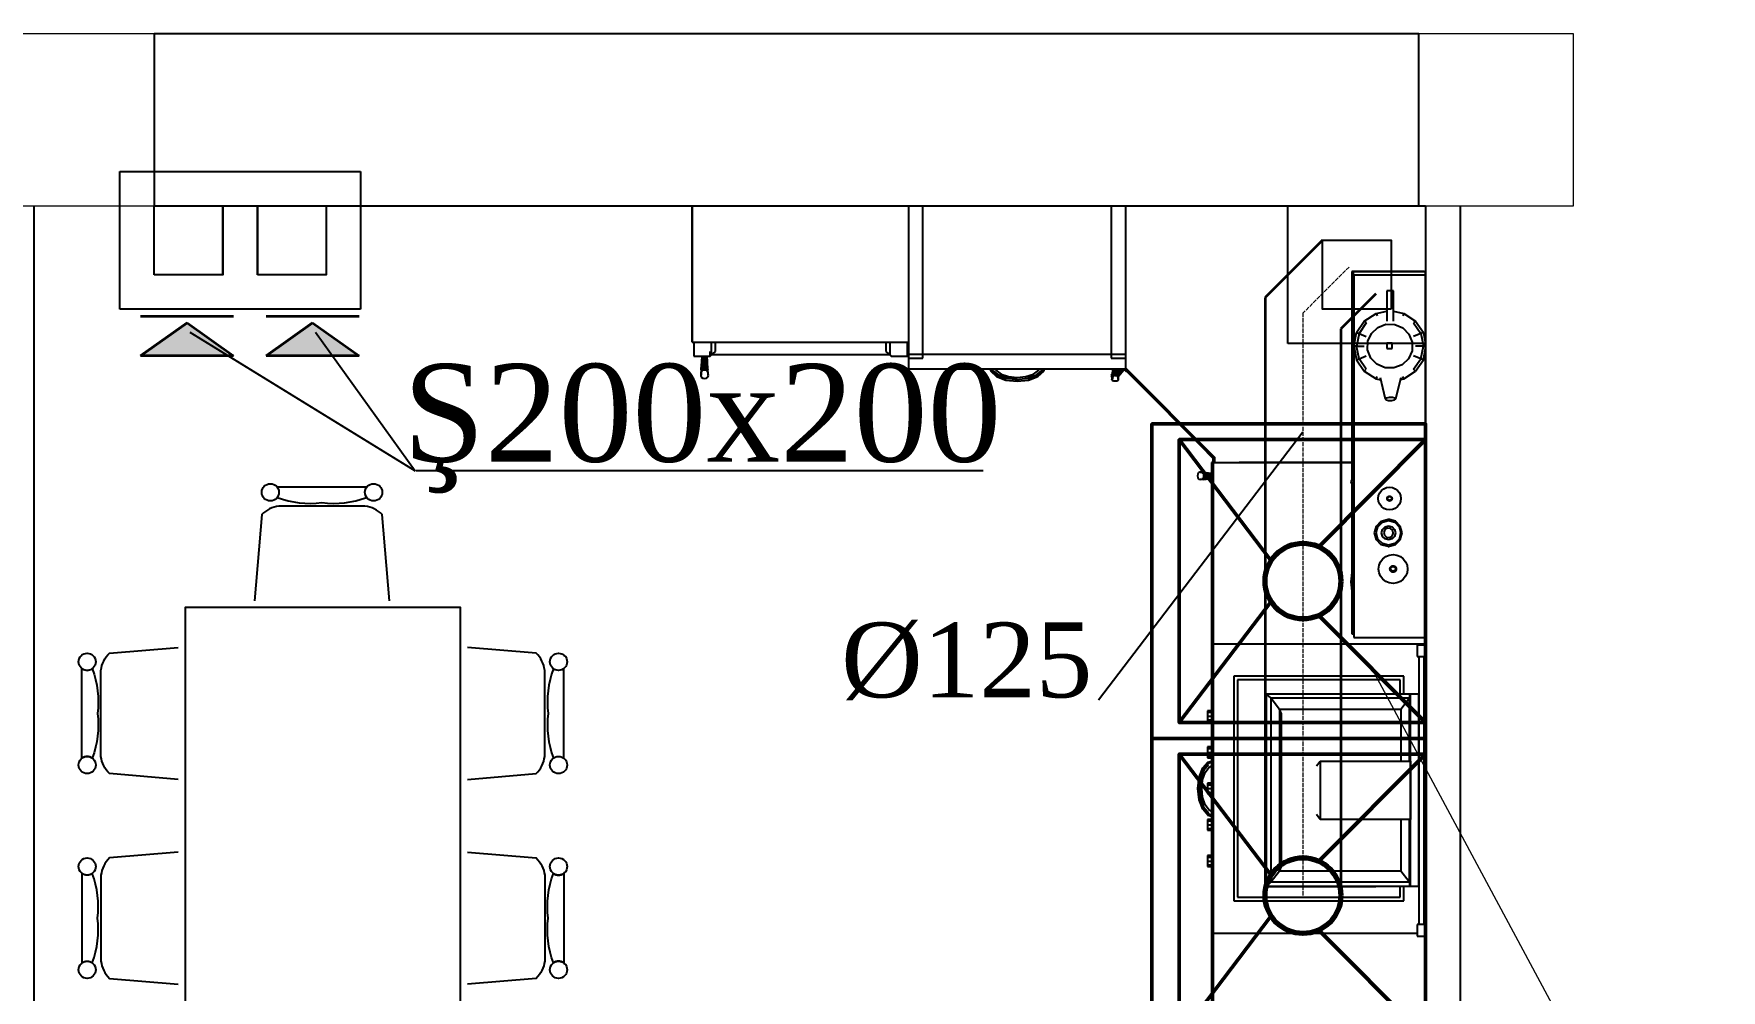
# Model space of a CAD drawing. Header units: inches. Extents: x 23 to 100097, y 11 to 104145.
# Drawn here: x 17087 to 21991, y 30607 to 33386 of the extents above; entities that cross this region are included whole.
import ezdxf

# ---------------------------------------------------------------- set-up
doc = ezdxf.new("R2010")
doc.units = ezdxf.units.IN
doc.header["$MEASUREMENT"] = 0
doc.linetypes.add('ACAD_ISO02W100', pattern=[15, 12, -3])
for name, color, linetype, lineweight in [('Divar', 7, 'Continuous', 25), ('SL3', 10, 'Continuous', 20), ('öl', 7, 'Continuous', 0)]:
    doc.layers.add(name, color=color, linetype=linetype, lineweight=lineweight)
doc.layers.add('mebel', color=21, linetype='Continuous')
doc.styles.add('ilqar text 001', font='', dxfattribs={"height": 300})
doc.styles.get('ilqar text 001').set_extended_font_data('A3 Times AzLat')

# ---------------------------------------------------------------- blocks, each defined once
blk = doc.blocks.new('m_93')
for p, q in [((0, -390.031933), (0, 0)), ((0.009966, 0), (0.009966, -371.383983)), ((-57.586909, -194.311332), (-57.586909, -101.596093)), ((-57.102347, -101.919913), (-57.102347, -194.311332)), ((-57.622862, -272.237599), (-57.622862, -194.276857)), ((-57.622862, -194.276857), (-57.586909, -194.276857)), ((-57.102347, -194.311332), (-57.586909, -194.311332)), ((-57.138276, -272.20996), (-57.138276, -194.311332)), ((-57.102347, -194.311332), (-2.245116, -194.311332)), ((-2.245116, -196.64756), (-2.245116, -193.556058)), ((-2.245116, -193.556058), (0.009966, -193.556058)), ((0.009966, -196.64756), (-2.245116, -196.64756)), ((-1.846862, -268.689841), (-1.846862, -196.64756)), ((-0.348044, -196.64756), (-0.348044, -268.689841)), ((-51.625586, -263.46699), (-51.625586, -203.047454)), ((-51.625586, -203.047454), (-5.83632, -203.047454)), ((-50.65136, -262.492478), (-50.65136, -204.021966)), ((-50.65136, -204.021966), (-6.810546, -204.021966)), ((-6.810546, -204.021966), (-6.810546, -206.877434)), ((-5.83632, -203.047454), (-5.83632, -206.877434)), ((-42.89589, -258.773243), (-42.89589, -206.877434)), ((-42.89589, -206.877434), (-41.576958, -208.117866)), ((-42.89589, -206.877434), (-13.391209, -206.877434)), ((-4.076362, -206.877434), (-42.89589, -206.877434)), ((-41.576958, -208.117866), (-41.576958, -257.532716)), ((-39.359188, -211.071288), (-41.576958, -208.117866)), ((-41.576958, -208.117866), (-4.470301, -208.117866)), ((-4.470301, -208.117866), (-6.688094, -211.071288)), ((-4.470301, -208.117866), (-4.368544, -207.885837)), ((-4.470301, -224.964153), (-4.470301, -208.117866)), ((-4.368544, -207.2667), (-4.076362, -206.877434)), ((-4.368544, -224.964153), (-4.368544, -207.2667)), ((-1.880074, -206.877434), (-4.076362, -206.877434)), ((-4.076362, -206.877434), (-4.076362, -258.773142)), ((-1.880074, -258.773142), (-1.880074, -206.877434)), ((-58.737493, -215.228808), (-58.737493, -212.305271)), ((-58.737493, -212.305271), (-57.622862, -212.305271)), ((-58.737493, -212.7334), (-57.622862, -212.7334)), ((-39.359188, -254.579395), (-39.359188, -211.071288)), ((-6.688094, -211.071288), (-39.359188, -211.071288)), ((-39.359188, -211.071288), (-38.815236, -212.311721)), ((-38.815236, -212.311721), (-38.815236, -253.338867)), ((-6.688094, -224.964153), (-6.688094, -211.071288)), ((-58.737493, -213.767087), (-57.622862, -213.767087)), ((-58.737493, -214.800679), (-57.622862, -214.800679)), ((-57.622862, -215.228808), (-58.737493, -215.228808)), ((-58.737493, -224.973929), (-58.737493, -222.050392)), ((-58.737493, -222.050392), (-57.622862, -222.050392)), ((-58.737493, -222.478509), (-57.622862, -222.478509)), ((-58.58202, -226.095307), (-59.986139, -227.682221)), ((-59.942198, -227.763664), (-58.561921, -226.185739)), ((-58.506632, -226.433098), (-59.822059, -227.986324)), ((-59.658003, -228.290522), (-58.431053, -226.770901)), ((-58.737493, -223.512113), (-57.622862, -223.512113)), ((-58.737493, -224.5458), (-57.622862, -224.5458)), ((-57.622862, -224.973929), (-58.737493, -224.973929)), ((-58.58202, -226.095307), (-57.622862, -225.849998)), ((-58.561921, -226.185739), (-58.58202, -226.095307)), ((-57.622862, -225.932717), (-58.561921, -226.185739)), ((-58.561921, -226.185739), (-58.506632, -226.433098)), ((-58.506632, -226.433098), (-57.622862, -226.159668)), ((-58.431053, -226.770901), (-58.506632, -226.433098)), ((-28.381253, -224.964153), (-29.355479, -226.261615)), ((-28.381253, -240.636033), (-28.381253, -224.964153)), ((-4.093552, -224.964153), (-28.381253, -224.964153)), ((-4.093552, -240.636033), (-4.093552, -224.964153)), ((-60.945106, -230.206048), (-61.285544, -233.247655)), ((-59.986139, -227.682221), (-60.945106, -230.206048)), ((-60.477925, -230.564844), (-60.765624, -233.247655)), ((-60.711527, -230.385446), (-59.822059, -227.986324)), ((-59.658003, -228.290522), (-60.477925, -230.564844)), ((-60.010553, -230.923724), (-60.245896, -233.247655)), ((-59.329891, -228.898823), (-60.010553, -230.923724)), ((-59.822059, -227.986324), (-59.942198, -227.763664)), ((-59.822059, -227.986324), (-59.658003, -228.290522)), ((-58.280087, -227.446484), (-59.329891, -228.898823)), ((-57.622862, -227.112496), (-58.280087, -227.446484)), ((-61.285544, -233.247655), (-60.945106, -236.289257)), ((-60.765624, -233.247655), (-60.477925, -235.930466)), ((-59.822059, -238.508981), (-60.711527, -236.109864)), ((-60.244131, -235.750973), (-60.505867, -233.247655)), ((-60.477925, -235.930466), (-60.244131, -235.750973)), ((-60.477925, -235.930466), (-59.658003, -238.204783)), ((-60.245896, -233.247655), (-60.010553, -235.571581)), ((-60.244131, -235.750973), (-60.073042, -235.619628)), ((-59.658003, -238.204783), (-60.244131, -235.750973)), ((-60.010553, -235.571581), (-59.329891, -237.596482)), ((-58.737493, -234.719044), (-58.737493, -231.795507)), ((-58.737493, -231.795507), (-57.622862, -231.795507)), ((-58.737493, -232.22363), (-57.622862, -232.22363)), ((-58.737493, -233.257228), (-57.622862, -233.257228)), ((-58.737493, -234.29082), (-57.622862, -234.29082)), ((-57.622862, -234.719044), (-58.737493, -234.719044)), ((-60.945106, -236.289257), (-59.986139, -238.813084)), ((-59.986139, -238.813084), (-58.58202, -240.400094)), ((-59.942198, -238.73164), (-59.822059, -238.508981)), ((-58.561921, -240.309566), (-59.942198, -238.73164)), ((-59.822059, -238.508981), (-59.658003, -238.204783)), ((-58.506632, -240.062302), (-59.822059, -238.508981)), ((-59.658003, -238.204783), (-58.431053, -239.724415)), ((-59.329891, -237.596482), (-58.280087, -239.048826)), ((-58.58202, -240.400094), (-58.561921, -240.309566)), ((-58.58202, -240.400094), (-57.622862, -240.645313)), ((-58.561921, -240.309566), (-58.506632, -240.062302)), ((-57.622862, -240.562695), (-58.561921, -240.309566)), ((-58.431053, -239.724415), (-58.506632, -240.062302)), ((-58.506632, -240.062302), (-57.622862, -240.335738)), ((-58.280087, -239.048826), (-57.622862, -239.382809)), ((-29.355479, -239.338672), (-28.381253, -240.636033)), ((-28.381253, -240.636033), (-4.093552, -240.636033)), ((-6.688094, -254.579293), (-6.688094, -240.636033)), ((-4.470301, -257.532716), (-4.470301, -240.636033)), ((-4.368544, -258.383983), (-4.368544, -240.636033)), ((-58.737493, -244.464063), (-58.737493, -241.540527)), ((-58.737493, -241.540527), (-57.622862, -241.540527)), ((-58.737493, -241.968649), (-57.622862, -241.968649)), ((-58.737493, -243.002343), (-57.622862, -243.002343)), ((-58.737493, -244.035935), (-57.622862, -244.035935)), ((-57.622862, -244.464063), (-58.737493, -244.464063)), ((-58.737493, -254.209178), (-58.737493, -251.285642)), ((-58.737493, -251.285642), (-57.622862, -251.285642)), ((-58.737493, -251.71377), (-57.622862, -251.71377)), ((-58.737493, -252.747458), (-57.622862, -252.747458)), ((-58.737493, -253.78105), (-57.622862, -253.78105)), ((-57.622862, -254.209178), (-58.737493, -254.209178)), ((-38.815236, -253.338867), (-39.359188, -254.579395)), ((-41.576958, -257.532716), (-42.89589, -258.773243)), ((-42.89589, -258.773243), (-3.926373, -258.773142)), ((-41.576958, -257.532716), (-39.359188, -254.579395)), ((-4.470301, -257.532716), (-41.576958, -257.532716)), ((-39.359188, -254.579395), (-6.688094, -254.579293)), ((-6.810546, -258.773142), (-6.810546, -262.492478)), ((-6.688094, -254.579293), (-4.470301, -257.532716)), ((-5.83632, -258.773142), (-5.83632, -263.46699)), ((-4.368544, -257.764744), (-4.470301, -257.532716)), ((-4.076362, -258.773142), (-4.368544, -258.383983)), ((-4.076362, -258.773142), (-1.880074, -258.773142)), ((-6.810546, -262.492478), (-50.65136, -262.492478)), ((-5.83632, -263.46699), (-51.625586, -263.46699)), ((-57.605672, -272.237599), (-57.622862, -272.237599)), ((-57.605672, -320.93535), (-57.605672, -272.20996)), ((-57.605672, -272.20996), (-57.121086, -272.20996)), ((-57.121086, -272.20996), (-57.121086, -320.93535)), ((-57.121086, -272.20996), (0.009966, -272.20996)), ((-2.245116, -271.85781), (-2.245116, -268.766308)), ((-2.245116, -268.766308), (0.009966, -268.766308)), ((0.009966, -271.85781), (-2.245116, -271.85781)), ((-0.348044, -268.689841), (-1.846862, -268.689841)), ((-19.88008, -287.447849), (-19.88008, -274.902731)), ((-19.88008, -274.902731), (-19.524408, -274.902731)), ((-19.524408, -372.242185), (-19.524408, -274.791211)), ((-19.524408, -274.791211), (-19.302917, -274.791211)), ((-19.302917, -352.076073), (-19.302917, -273.933005)), ((-19.302917, -273.933005), (0.009966, -273.933005)), ((-19.524408, -285.819822), (-19.731641, -286.320311)), ((-19.731641, -286.320311), (-20.063663, -288.842478)), ((-20.063663, -288.842478), (-19.731641, -291.364646)), ((-19.88008, -315.441307), (-19.88008, -290.237108)), ((-19.524408, -287.483984), (-19.703126, -288.842478)), ((-19.703126, -288.842478), (-19.524408, -290.200975)), ((-12.109566, -290.355956), (-12.50155, -291.28457)), ((-11.50136, -289.568942), (-12.109566, -290.355956)), ((-10.71465, -288.96074), (-11.50136, -289.568942)), ((-9.78632, -288.568553), (-10.71465, -288.96074)), ((-8.753705, -288.429489), (-9.78632, -288.568553)), ((-7.721091, -288.568553), (-8.753705, -288.429489)), ((-6.792784, -288.96074), (-7.721091, -288.568553)), ((-6.00605, -289.568942), (-6.792784, -288.96074)), ((-5.397845, -290.355956), (-6.00605, -289.568942)), ((-5.005861, -291.28457), (-5.397845, -290.355956)), ((-19.731641, -291.364646), (-19.524408, -291.865134)), ((-12.50155, -291.28457), (-12.64062, -292.31748)), ((-12.64062, -292.31748), (-12.50155, -293.350389)), ((-12.50155, -293.350389), (-12.109566, -294.279003)), ((-12.109566, -294.279003), (-11.50136, -295.066014)), ((-11.50136, -295.066014), (-10.71465, -295.674216)), ((-9.581447, -292.089355), (-9.612108, -292.31748)), ((-9.612108, -292.31748), (-9.581447, -292.545604)), ((-9.494734, -291.884276), (-9.581447, -292.089355)), ((-9.581447, -292.545604), (-9.494734, -292.750683)), ((-9.516216, -292.107323), (-9.544325, -292.31748)), ((-9.544325, -292.31748), (-9.516216, -292.527634)), ((-9.436322, -291.918456), (-9.516216, -292.107323)), ((-9.516216, -292.527634), (-9.436322, -292.716503)), ((-9.360552, -291.710546), (-9.494734, -291.884276)), ((-9.494734, -292.750683), (-9.360552, -292.924511)), ((-9.312701, -291.758397), (-9.436322, -291.918456)), ((-9.436322, -292.716503), (-9.312701, -292.876562)), ((-9.382606, -292.181542), (-9.405852, -292.354881)), ((-9.405852, -292.354881), (-9.382606, -292.528122)), ((-9.316802, -292.025682), (-9.382606, -292.181542)), ((-9.382606, -292.528122), (-9.316802, -292.683983)), ((-9.186721, -291.576171), (-9.360552, -291.710546)), ((-9.360552, -292.924511), (-9.186721, -293.058788)), ((-9.21464, -291.893652), (-9.316802, -292.025682)), ((-9.316802, -292.683983), (-9.21464, -292.816013)), ((-9.152532, -291.634667), (-9.312701, -291.758397)), ((-9.312701, -292.876562), (-9.152532, -293.000292)), ((-9.082818, -291.7916), (-9.21464, -291.893652)), ((-9.21464, -292.816013), (-9.082818, -292.918065)), ((-8.981824, -291.48955), (-9.186721, -291.576171)), ((-9.186721, -293.058788), (-8.981824, -293.145409)), ((-8.963871, -291.55488), (-9.152532, -291.634667)), ((-9.152532, -293.000292), (-8.963871, -293.080076)), ((-8.92694, -291.725778), (-9.082818, -291.7916)), ((-9.082818, -292.918065), (-8.92694, -292.983886)), ((-8.753705, -291.458887), (-8.981824, -291.48955)), ((-8.981824, -293.145409), (-8.753705, -293.176073)), ((-8.753705, -291.526562), (-8.963871, -291.55488)), ((-8.963871, -293.080076), (-8.753705, -293.108397)), ((-8.753705, -291.70244), (-8.92694, -291.725778)), ((-8.92694, -292.983886), (-8.753705, -293.007225)), ((-8.525586, -291.48955), (-8.753705, -291.458887)), ((-8.543563, -291.55488), (-8.753705, -291.526562)), ((-8.58047, -291.725778), (-8.753705, -291.70244)), ((-8.753705, -293.007225), (-8.58047, -292.983886)), ((-8.753705, -293.108397), (-8.543563, -293.080076)), ((-8.753705, -293.176073), (-8.525586, -293.145409)), ((-8.424616, -291.7916), (-8.58047, -291.725778)), ((-8.58047, -292.983886), (-8.424616, -292.918065)), ((-8.354879, -291.634667), (-8.543563, -291.55488)), ((-8.543563, -293.080076), (-8.354879, -293.000292)), ((-8.320713, -291.576171), (-8.525586, -291.48955)), ((-8.525586, -293.145409), (-8.320713, -293.058788)), ((-8.292771, -291.893652), (-8.424616, -291.7916)), ((-8.424616, -292.918065), (-8.292771, -292.816013)), ((-8.194733, -291.758397), (-8.354879, -291.634667)), ((-8.354879, -293.000292), (-8.194733, -292.876562)), ((-8.146882, -291.710546), (-8.320713, -291.576171)), ((-8.320713, -293.058788), (-8.146882, -292.924511)), ((-8.190632, -292.025682), (-8.292771, -291.893652)), ((-8.292771, -292.816013), (-8.190632, -292.683983)), ((-8.071089, -291.918456), (-8.194733, -291.758397)), ((-8.194733, -292.876562), (-8.071089, -292.716503)), ((-8.124805, -292.181542), (-8.190632, -292.025682)), ((-8.190632, -292.683983), (-8.124805, -292.528122)), ((-8.0127, -291.884276), (-8.146882, -291.710546)), ((-8.146882, -292.924511), (-8.0127, -292.750683)), ((-8.101559, -292.354881), (-8.124805, -292.181542)), ((-8.124805, -292.528122), (-8.101559, -292.354881)), ((-7.991219, -292.107323), (-8.071089, -291.918456)), ((-8.071089, -292.716503), (-7.991219, -292.527634)), ((-7.925964, -292.089355), (-8.0127, -291.884276)), ((-8.0127, -292.750683), (-7.925964, -292.545604)), ((-7.963085, -292.31748), (-7.991219, -292.107323)), ((-7.991219, -292.527634), (-7.963085, -292.31748)), ((-7.895303, -292.31748), (-7.925964, -292.089355)), ((-7.925964, -292.545604), (-7.895303, -292.31748)), ((-6.792784, -295.674216), (-6.00605, -295.066014)), ((-6.00605, -295.066014), (-5.397845, -294.279003)), ((-5.397845, -294.279003), (-5.005861, -293.350389)), ((-4.866791, -292.31748), (-5.005861, -291.28457)), ((-5.005861, -293.350389), (-4.866791, -292.31748)), ((-11.928129, -298.870995), (-13.244343, -300.187498)), ((-11.642576, -299.192577), (-12.827158, -300.37744)), ((-10.077739, -298.369628), (-11.928129, -298.870995)), ((-9.977341, -298.741406), (-11.642576, -299.192577)), ((-10.71465, -295.674216), (-9.78632, -296.066406)), ((-10.081244, -298.408299), (-10.077739, -298.369628)), ((-10.081244, -298.402539), (-9.977341, -298.37451)), ((-9.977341, -298.37451), (-8.126951, -298.875779)), ((-8.311916, -299.192577), (-9.977341, -298.741406)), ((-9.78632, -296.066406), (-8.753705, -296.205467)), ((-8.753705, -296.205467), (-7.721091, -296.066406)), ((-7.127333, -300.37744), (-8.311916, -299.192577)), ((-8.126951, -298.875779), (-6.810737, -300.192383)), ((-7.721091, -296.066406), (-6.792784, -295.674216)), ((-13.244343, -300.187498), (-13.745499, -302.038377)), ((-13.745499, -302.038377), (-13.244343, -303.889256)), ((-12.827158, -300.37744), (-13.278318, -302.043259)), ((-13.278318, -302.043259), (-12.827158, -303.708982)), ((-13.244343, -303.889256), (-11.928129, -305.205857)), ((-12.827158, -303.708982), (-11.642576, -304.893943)), ((-11.577535, -301.10791), (-11.830855, -302.043259)), ((-11.830855, -302.043259), (-11.577535, -302.978611)), ((-10.912299, -300.442576), (-11.577535, -301.10791)), ((-11.577535, -302.978611), (-10.912299, -303.643945)), ((-11.26504, -302.187109), (-11.100197, -301.403612)), ((-10.938096, -302.917871), (-11.26504, -302.187109)), ((-11.100197, -301.403612), (-10.506439, -300.866699)), ((-10.244131, -303.316796), (-10.938096, -302.917871)), ((-9.977341, -300.189256), (-10.912299, -300.442576)), ((-10.912299, -303.643945), (-9.977341, -303.897264)), ((-10.506439, -300.866699), (-9.710551, -300.781542)), ((-9.448242, -303.23154), (-10.244131, -303.316796)), ((-9.042192, -300.442576), (-9.977341, -300.189256)), ((-9.977341, -303.897264), (-9.042192, -303.643945)), ((-9.710551, -300.781542), (-9.016609, -301.180467)), ((-8.854485, -302.694726), (-9.448242, -303.23154)), ((-8.377147, -301.10791), (-9.042192, -300.442576)), ((-9.042192, -303.643945), (-8.377147, -302.978611)), ((-9.016609, -301.180467), (-8.689642, -301.911229)), ((-8.689642, -301.911229), (-8.854485, -302.694726)), ((-8.123827, -302.043259), (-8.377147, -301.10791)), ((-8.377147, -302.978611), (-8.123827, -302.043259)), ((-8.311916, -304.893943), (-7.127333, -303.708982)), ((-6.810737, -303.894138), (-8.126951, -305.210644)), ((-6.676364, -302.043259), (-7.127333, -300.37744)), ((-7.127333, -303.708982), (-6.676364, -302.043259)), ((-6.810737, -300.192383), (-6.309581, -302.043259)), ((-6.309581, -302.043259), (-6.810737, -303.894138)), ((-11.928129, -305.205857), (-10.077739, -305.707127)), ((-11.252928, -308.643357), (-11.872077, -309.121971)), ((-11.642576, -304.893943), (-9.977341, -305.345115)), ((-10.522461, -308.334765), (-11.252928, -308.643357)), ((-9.709955, -308.225292), (-10.522461, -308.334765)), ((-10.077739, -305.707127), (-10.081244, -305.678513)), ((-9.977341, -305.712011), (-10.079885, -305.684277)), ((-9.977341, -305.345115), (-8.311916, -304.893943)), ((-8.126951, -305.210644), (-9.977341, -305.712011)), ((-8.897472, -308.334765), (-9.709955, -308.225292)), ((-8.166981, -308.643357), (-8.897472, -308.334765)), ((-7.547856, -309.121971), (-8.166981, -308.643357)), ((-12.659169, -310.471971), (-12.768555, -311.284764)), ((-12.768555, -311.284764), (-12.659169, -312.097557)), ((-12.350583, -309.741308), (-12.659169, -310.471971)), ((-12.659169, -312.097557), (-12.350583, -312.828222)), ((-11.872077, -309.121971), (-12.350583, -309.741308)), ((-12.350583, -312.828222), (-11.872077, -313.447557)), ((-10.361338, -311.105272), (-10.385347, -311.284764)), ((-10.385347, -311.284764), (-10.361338, -311.464256)), ((-10.293174, -310.943943), (-10.361338, -311.105272)), ((-10.361338, -311.464256), (-10.293174, -311.625585)), ((-10.309959, -311.119432), (-10.332227, -311.284764)), ((-10.332227, -311.284764), (-10.309959, -311.450097)), ((-10.247064, -310.970799), (-10.309959, -311.119432)), ((-10.309959, -311.450097), (-10.247064, -311.598728)), ((-10.187507, -310.807128), (-10.293174, -310.943943)), ((-10.293174, -311.625585), (-10.187507, -311.762401)), ((-10.149813, -310.844822), (-10.247064, -310.970799)), ((-10.247064, -311.598728), (-10.149813, -311.724706)), ((-10.204888, -311.17783), (-10.223246, -311.314158)), ((-10.223246, -311.314158), (-10.204888, -311.450584)), ((-10.153127, -311.055174), (-10.204888, -311.17783)), ((-10.204888, -311.450584), (-10.153127, -311.573143)), ((-10.050774, -310.701464), (-10.187507, -310.807128)), ((-10.187507, -311.762401), (-10.050774, -311.868065)), ((-10.072661, -310.951268), (-10.153127, -311.055174)), ((-10.153127, -311.573143), (-10.072661, -311.677049)), ((-10.023833, -310.747459), (-10.149813, -310.844822)), ((-10.149813, -311.724706), (-10.023833, -311.822068)), ((-9.968949, -310.870994), (-10.072661, -310.951268)), ((-10.072661, -311.677049), (-9.968949, -311.757323)), ((-9.88946, -310.633298), (-10.050774, -310.701464)), ((-10.050774, -311.868065), (-9.88946, -311.936229)), ((-9.875202, -310.684666), (-10.023833, -310.747459)), ((-10.023833, -311.822068), (-9.875202, -311.884862)), ((-9.846282, -310.819138), (-9.968949, -310.870994)), ((-9.968949, -311.757323), (-9.846282, -311.809177)), ((-9.709955, -310.609081), (-9.88946, -310.633298)), ((-9.88946, -311.936229), (-9.709955, -311.960448)), ((-9.709955, -310.6624), (-9.875202, -310.684666)), ((-9.875202, -311.884862), (-9.709955, -311.907127)), ((-9.709955, -310.800877), (-9.846282, -310.819138)), ((-9.846282, -311.809177), (-9.709955, -311.827537)), ((-9.530473, -310.633298), (-9.709955, -310.609081)), ((-9.54473, -310.684666), (-9.709955, -310.6624)), ((-9.573627, -310.819138), (-9.709955, -310.800877)), ((-9.709955, -311.827537), (-9.573627, -311.809177)), ((-9.709955, -311.907127), (-9.54473, -311.884862)), ((-9.709955, -311.960448), (-9.530473, -311.936229)), ((-9.450984, -310.870994), (-9.573627, -310.819138)), ((-9.573627, -311.809177), (-9.450984, -311.757323)), ((-9.3961, -310.747459), (-9.54473, -310.684666)), ((-9.54473, -311.884862), (-9.3961, -311.822068)), ((-9.369135, -310.701464), (-9.530473, -310.633298)), ((-9.530473, -311.936229), (-9.369135, -311.868065)), ((-9.347272, -310.951268), (-9.450984, -310.870994)), ((-9.450984, -311.757323), (-9.347272, -311.677049)), ((-9.27012, -310.844822), (-9.3961, -310.747459)), ((-9.3961, -311.822068), (-9.27012, -311.724706)), ((-9.232426, -310.807128), (-9.369135, -310.701464)), ((-9.369135, -311.868065), (-9.232426, -311.762401)), ((-9.266806, -311.055174), (-9.347272, -310.951268)), ((-9.347272, -311.677049), (-9.266806, -311.573143)), ((-9.172845, -310.970799), (-9.27012, -310.844822)), ((-9.27012, -311.724706), (-9.172845, -311.598728)), ((-9.215045, -311.17783), (-9.266806, -311.055174)), ((-9.266806, -311.573143), (-9.215045, -311.450584)), ((-9.126759, -310.943943), (-9.232426, -310.807128)), ((-9.232426, -311.762401), (-9.126759, -311.625585)), ((-9.196687, -311.314158), (-9.215045, -311.17783)), ((-9.215045, -311.450584), (-9.196687, -311.314158)), ((-9.10995, -311.119432), (-9.172845, -310.970799)), ((-9.172845, -311.598728), (-9.10995, -311.450097)), ((-9.058595, -311.105272), (-9.126759, -310.943943)), ((-9.126759, -311.625585), (-9.058595, -311.464256)), ((-9.087706, -311.284764), (-9.10995, -311.119432)), ((-9.10995, -311.450097), (-9.087706, -311.284764)), ((-9.034562, -311.284764), (-9.058595, -311.105272)), ((-9.058595, -311.464256), (-9.034562, -311.284764)), ((-7.069326, -309.741308), (-7.547856, -309.121971)), ((-7.547856, -313.447557), (-7.069326, -312.828222)), ((-6.760741, -310.471971), (-7.069326, -309.741308)), ((-7.069326, -312.828222), (-6.760741, -312.097557)), ((-6.651378, -311.284764), (-6.760741, -310.471971)), ((-6.760741, -312.097557), (-6.651378, -311.284764)), ((-61.19864, -316.869822), (-61.268354, -317.40283)), ((-61.268354, -317.40283), (-61.19864, -317.935741)), ((-61.008406, -316.479686), (-61.19864, -316.869822)), ((-60.748434, -316.336913), (-61.008406, -316.479686)), ((-60.460735, -316.365428), (-60.748434, -316.336913)), ((-60.694337, -316.50449), (-59.804893, -316.578611)), ((-59.640813, -316.451171), (-60.460735, -316.365428)), ((-58.564854, -317.40283), (-59.968949, -317.40283)), ((-59.804893, -316.578611), (-59.925008, -316.926951)), ((-59.925008, -316.926951), (-58.544731, -316.998338)), ((-58.544731, -317.807226), (-59.925008, -317.878611)), ((-59.804893, -316.578611), (-59.640813, -316.451171)), ((-58.489442, -316.702245), (-59.804893, -316.578611)), ((-59.640813, -316.451171), (-58.413863, -316.593846)), ((-58.544731, -316.998338), (-58.564854, -317.40283)), ((-58.564854, -317.40283), (-58.544731, -317.807226)), ((-57.605672, -317.40283), (-58.564854, -317.40283)), ((-58.544731, -316.998338), (-58.489442, -316.702245)), ((-57.605672, -317.05781), (-58.544731, -316.998338)), ((-58.544731, -317.807226), (-57.605672, -317.747752)), ((-58.489442, -318.103319), (-58.544731, -317.807226)), ((-58.413863, -316.593846), (-58.489442, -316.702245)), ((-58.489442, -316.702245), (-57.605672, -316.802732)), ((-58.413863, -316.593846), (-57.605672, -316.705467)), ((-19.524408, -314.582421), (-20.005083, -315.743163)), ((-20.005083, -315.743163), (-19.524408, -316.903905)), ((-19.88008, -372.353708), (-19.88008, -316.045017)), ((-11.872077, -313.447557), (-11.252928, -313.92617)), ((-11.252928, -313.92617), (-10.522461, -314.234765)), ((-10.522461, -314.234765), (-9.709955, -314.344236)), ((-9.709955, -314.344236), (-8.897472, -314.234765)), ((-8.897472, -314.234765), (-8.166981, -313.92617)), ((-8.166981, -313.92617), (-7.547856, -313.447557)), ((-81.151653, -346.149413), (-57.070112, -322.061229)), ((-80.711913, -346.347166), (-56.76837, -322.397069)), ((-61.19864, -317.935741), (-61.008406, -318.325877)), ((-61.008406, -318.325877), (-60.748434, -318.468651)), ((-60.748434, -318.468651), (-60.460735, -318.440135)), ((-59.804893, -318.226951), (-60.694337, -318.301171)), ((-60.460735, -318.440135), (-59.640813, -318.35449)), ((-59.925008, -317.878611), (-59.804893, -318.226951)), ((-59.804893, -318.226951), (-58.489442, -318.103319)), ((-59.640813, -318.35449), (-59.804893, -318.226951)), ((-59.640813, -318.35449), (-58.413863, -318.211718)), ((-58.83379, -323.721385), (-57.217765, -322.106053)), ((-58.489442, -318.103319), (-57.605672, -318.00283)), ((-58.413863, -318.211718), (-58.489442, -318.103319)), ((-58.413863, -318.211718), (-57.605672, -318.100096)), ((-57.121086, -320.93535), (-57.605672, -320.93535)), ((-57.217765, -322.407323), (-57.217765, -320.93535)), ((-56.778503, -322.407323), (-57.217765, -322.407323)), ((-57.121086, -320.93535), (-19.88008, -320.93535)), ((-57.070112, -322.061229), (-56.76837, -322.362987)), ((-56.76837, -322.397069), (-56.76837, -320.972947)), ((-56.76837, -320.972947), (-19.88008, -320.972947)), ((-56.730652, -320.972947), (-56.730652, -320.93535)), ((-54.586911, -320.972947), (-54.586911, -320.967381)), ((-54.586911, -320.967381), (-54.576373, -320.972947)), ((-54.586911, -320.967381), (-19.88008, -320.971092)), ((-50.202346, -320.966209), (-50.199414, -320.967869)), ((-19.88008, -320.969432), (-50.202346, -320.966209)), ((-58.859754, -323.851463), (-58.83379, -323.721385)), ((-11.61952, -341.147361), (-10.858989, -338.116307)), ((-10.858989, -338.116307), (-10.646081, -337.870995)), ((-10.536528, -338.324803), (-10.858989, -338.116307)), ((-10.646081, -337.870995), (-9.979296, -337.688768)), ((-9.80196, -338.437694), (-10.536528, -338.324803)), ((-9.979296, -337.688768), (-9.113288, -337.668846)), ((-8.935929, -338.423826), (-9.80196, -338.437694)), ((-9.113288, -337.668846), (-8.378721, -337.823241)), ((-8.269143, -338.287206), (-8.935929, -338.423826)), ((-8.378721, -337.823241), (-8.05645, -338.064745)), ((-8.05645, -338.064745), (-8.269143, -338.287206)), ((-8.05645, -338.064745), (-7.295704, -341.041307)), ((-195.042777, -344.386033), (-194.905758, -343.979101)), ((-195.015335, -344.836814), (-195.042777, -344.386033)), ((-194.9332, -346.120605), (-195.015335, -344.836814)), ((-194.905758, -343.979101), (-194.531346, -343.68115)), ((-194.882036, -344.470897), (-194.810844, -345.863573)), ((-194.531346, -343.68115), (-194.019819, -343.572166)), ((-194.019819, -343.572166), (-193.508303, -343.68115)), ((-193.508303, -343.68115), (-193.133891, -343.979101)), ((-193.228805, -345.863573), (-193.157614, -344.470897)), ((-193.133891, -343.979101), (-192.996872, -344.386033)), ((-193.024314, -344.836814), (-193.106449, -346.120605)), ((-192.996872, -344.386033), (-193.024314, -344.836814)), ((-117.03496, -345.52539), (-115.448427, -344.120897)), ((-115.366984, -344.16494), (-116.944433, -345.545701)), ((-115.144325, -344.285057), (-116.697264, -345.600974)), ((-116.359568, -345.676464), (-114.840341, -344.449217)), ((-115.684176, -345.827439), (-114.232135, -344.777439)), ((-115.448427, -344.120897), (-112.925387, -343.161619)), ((-115.144325, -344.285057), (-115.366984, -344.16494)), ((-112.746001, -343.395409), (-115.144325, -344.285057)), ((-114.840341, -344.449217), (-115.144325, -344.285057)), ((-114.840341, -344.449217), (-112.566591, -343.629197)), ((-112.387204, -343.862889), (-114.840341, -344.449217)), ((-114.232135, -344.777439), (-112.207818, -344.096678)), ((-112.925387, -343.161619), (-109.884572, -342.821287)), ((-112.566591, -343.629197), (-109.884572, -343.341209)), ((-112.566591, -343.629197), (-112.387204, -343.862889)), ((-109.884572, -343.60117), (-112.387204, -343.862889)), ((-112.387204, -343.862889), (-112.25586, -344.033983)), ((-112.207818, -344.096678), (-109.884572, -343.861131)), ((-109.884572, -342.821287), (-106.843758, -343.161619)), ((-109.884572, -343.341209), (-107.20253, -343.629197)), ((-109.884572, -343.861131), (-107.561231, -344.096678)), ((-107.561231, -344.096678), (-105.53701, -344.777439)), ((-107.20253, -343.629197), (-104.928804, -344.449217)), ((-104.624701, -344.285057), (-107.023144, -343.395409)), ((-106.843758, -343.161619), (-104.320598, -344.120897)), ((-105.53701, -344.777439), (-104.084969, -345.827439)), ((-104.928804, -344.449217), (-104.624701, -344.285057)), ((-103.409577, -345.676464), (-104.928804, -344.449217)), ((-104.402137, -344.16494), (-104.624701, -344.285057)), ((-104.624701, -344.285057), (-103.071881, -345.600974)), ((-102.824617, -345.545701), (-104.402137, -344.16494)), ((-104.320598, -344.120897), (-102.734185, -345.52539)), ((-84.576559, -344.424315), (-84.490323, -344.069139)), ((-84.473634, -344.688964), (-84.576559, -344.424315)), ((-84.490323, -344.069139), (-84.351754, -343.876561)), ((-84.265042, -344.867088), (-84.473634, -344.688964)), ((-84.280944, -343.081443), (-84.395123, -343.341405)), ((-84.395123, -343.341405), (-84.372354, -343.629296)), ((-84.372354, -343.629296), (-84.303904, -344.449413)), ((-84.340525, -344.632615), (-84.282136, -344.683787)), ((-84.303904, -344.449413), (-84.201956, -344.285252)), ((-84.303904, -344.449413), (-84.189749, -345.676659)), ((-83.96895, -342.891112), (-84.280944, -343.081443)), ((-84.201956, -344.285252), (-84.261227, -343.395604)), ((-83.92334, -344.165037), (-84.201956, -344.285252)), ((-84.201956, -344.285252), (-84.103132, -345.601073)), ((-83.542776, -342.821483), (-83.96895, -342.891112)), ((-83.86631, -345.5458), (-83.92334, -344.165037)), ((-83.116412, -342.891112), (-83.542776, -342.821483)), ((-83.542776, -345.525585), (-83.542776, -344.121092)), ((-83.219338, -345.5458), (-83.162213, -344.165037)), ((-83.162213, -344.165037), (-82.883597, -344.285252)), ((-82.804394, -343.081443), (-83.116412, -342.891112)), ((-82.883597, -344.285252), (-82.982517, -345.601073)), ((-82.895804, -345.676659), (-82.781649, -344.449314)), ((-82.883597, -344.285252), (-82.824207, -343.395604)), ((-82.781649, -344.449314), (-82.883597, -344.285252)), ((-82.690239, -343.341405), (-82.804394, -343.081443)), ((-82.799125, -344.639353), (-82.084084, -345.416991)), ((-82.781649, -344.449314), (-82.71308, -343.629296)), ((-82.769037, -344.300487), (-82.737398, -344.287888)), ((-82.737398, -344.287888), (-82.765341, -344.255955)), ((-82.751656, -344.092381), (-82.54931, -344.331932)), ((-82.54931, -344.331932), (-82.737398, -344.287888)), ((-82.737398, -344.287888), (-81.877446, -345.28867)), ((-82.71308, -343.629296), (-82.690239, -343.341405)), ((-82.54931, -344.331932), (-81.762791, -345.28076)), ((-16.492582, -345.537303), (-13.332033, -343.467577)), ((-13.332033, -343.467577), (-12.125778, -343.232421)), ((-13.332033, -343.467577), (-13.048244, -344.138963)), ((-12.272644, -343.837107), (-11.61952, -341.147361)), ((-7.295704, -341.041307), (-6.611133, -343.815136)), ((-6.738472, -343.299315), (-5.875397, -343.467577)), ((-5.875397, -343.467577), (-6.159187, -344.138963)), ((-5.875397, -343.467577), (-2.714849, -345.537303)), ((-196.94258, -353.358982), (-196.94258, -349.545115)), ((-196.94258, -349.545115), (-194.019819, -349.545115)), ((-194.810844, -345.863573), (-194.9332, -346.120605)), ((-194.9332, -346.120605), (-194.796193, -348.041795)), ((-194.810844, -345.863573), (-194.476462, -345.675486)), ((-194.692183, -347.923533), (-194.810844, -345.863573)), ((-194.796193, -348.041795), (-194.692183, -347.923533)), ((-194.796193, -348.041795), (-194.668949, -349.545115)), ((-194.408012, -347.83701), (-194.692183, -347.923533)), ((-194.692183, -347.923533), (-194.579196, -349.545115)), ((-194.476462, -345.675486), (-194.408012, -347.83701)), ((-194.019819, -347.805272), (-194.408012, -347.83701)), ((-194.408012, -347.83701), (-194.341696, -349.545115)), ((-194.019819, -347.805272), (-194.019819, -345.60664)), ((-194.019819, -349.545115), (-194.019819, -347.805272)), ((-193.631637, -347.83701), (-194.019819, -347.805272)), ((-194.019819, -349.545115), (-192.558491, -349.545115)), ((-193.697953, -349.545115), (-193.631637, -347.83701)), ((-193.631637, -347.83701), (-193.563187, -345.675486)), ((-193.347454, -347.923533), (-193.631637, -347.83701)), ((-193.563187, -345.675486), (-193.228805, -345.863573)), ((-193.460453, -349.545115), (-193.347454, -347.923533)), ((-193.243456, -348.041795), (-193.3707, -349.545115)), ((-193.228805, -345.863573), (-193.347454, -347.923533)), ((-193.347454, -347.923533), (-193.243456, -348.041795)), ((-193.106449, -346.120605), (-193.243456, -348.041795)), ((-193.106449, -346.120605), (-193.228805, -345.863573)), ((-192.558491, -349.545115), (-192.558491, -350.816405)), ((-192.558491, -349.545115), (-191.097069, -350.816405)), ((-145.268941, -350.816405), (-143.808699, -349.545115)), ((-143.808699, -349.545115), (-139.423442, -349.545115)), ((-139.423442, -349.545115), (-139.423442, -353.358982)), ((-139.166212, -350.04746), (-139.166212, -346.149413)), ((-139.166212, -346.149413), (-80.711913, -346.149413)), ((-139.166212, -390.030022), (-139.166212, -349.072948)), ((-139.166212, -349.072948), (-135.269237, -349.072948)), ((-135.269237, -349.072948), (-135.269237, -390.030076)), ((-117.194438, -346.149413), (-117.03496, -345.52539)), ((-116.944433, -345.545701), (-117.107129, -346.149413)), ((-117.03496, -345.52539), (-116.944433, -345.545701)), ((-116.944433, -345.545701), (-116.697264, -345.600974)), ((-116.697264, -345.600974), (-116.866899, -346.149413)), ((-116.697264, -345.600974), (-116.359568, -345.676464)), ((-115.847659, -346.149413), (-115.684176, -345.827439)), ((-104.084969, -345.827439), (-103.921485, -346.149413)), ((-103.071881, -345.600974), (-103.409577, -345.676464)), ((-102.824617, -345.545701), (-103.071881, -345.600974)), ((-103.071881, -345.600974), (-102.902246, -346.149413)), ((-102.734185, -345.52539), (-102.824617, -345.545701)), ((-102.66192, -346.149413), (-102.824617, -345.545701)), ((-102.734185, -345.52539), (-102.574706, -346.149413)), ((-84.608889, -390.030771), (-84.608889, -349.072948)), ((-84.608889, -349.072948), (-80.711913, -349.072948)), ((-84.103132, -345.601073), (-84.189749, -345.676659)), ((-84.189749, -345.676659), (-84.137488, -346.149413)), ((-83.86631, -345.5458), (-84.103132, -345.601073)), ((-84.103132, -345.601073), (-84.053326, -346.149413)), ((-83.542776, -345.525585), (-83.86631, -345.5458)), ((-83.86631, -345.5458), (-83.835745, -346.149413)), ((-83.542776, -346.149413), (-83.542776, -345.525585)), ((-83.219338, -345.5458), (-83.542776, -345.525585)), ((-83.249903, -346.149413), (-83.219338, -345.5458)), ((-82.982517, -345.601073), (-83.219338, -345.5458)), ((-83.032322, -346.149413), (-82.982517, -345.601073)), ((-82.982517, -345.601073), (-82.895804, -345.676659)), ((-82.895804, -345.676659), (-82.948041, -346.149413)), ((-82.929778, -345.986522), (-82.733679, -346.149413)), ((-82.916785, -345.868456), (-82.670117, -346.080857)), ((-82.884574, -345.558397), (-82.541704, -345.874412)), ((-82.843352, -345.114647), (-82.327152, -345.631346)), ((-82.670117, -346.080857), (-82.674909, -346.149413)), ((-82.541704, -345.874412), (-82.670117, -346.080857)), ((-82.670117, -346.080857), (-82.587981, -346.149413)), ((-82.327152, -345.631346), (-82.541704, -345.874412)), ((-82.541704, -345.874412), (-82.237697, -346.149413)), ((-82.084084, -345.416991), (-82.327152, -345.631346)), ((-82.327152, -345.631346), (-81.809664, -346.149413)), ((-81.877446, -345.28867), (-82.084084, -345.416991)), ((-82.084084, -345.416991), (-81.422949, -346.149413)), ((-81.762791, -345.28076), (-81.877446, -345.28867)), ((-81.877446, -345.28867), (-81.212116, -346.087986)), ((-81.762791, -345.28076), (-81.159187, -346.035155)), ((-81.273532, -346.149413), (-80.680371, -345.556542)), ((-80.711913, -346.149413), (-80.711913, -350.047362)), ((-80.711913, -349.072948), (-80.711913, -390.030825)), ((-80.680371, -345.556542), (-80.528522, -345.52617)), ((-80.680371, -345.556542), (-80.619622, -345.617284)), ((-19.346094, -352.288767), (-18.604493, -348.634861)), ((-18.604493, -348.634861), (-16.492582, -345.537303)), ((-18.604493, -348.634861), (-17.919326, -348.912987)), ((-17.919326, -348.912987), (-18.604493, -352.288767)), ((-15.968156, -346.05117), (-17.919326, -348.912987)), ((-17.919326, -348.912987), (-15.968156, -349.705076)), ((-16.492582, -345.537303), (-15.968156, -346.05117)), ((-14.736533, -349.08408), (-15.597058, -351.253123)), ((-13.09433, -347.403025), (-14.736533, -349.08408)), ((-10.920906, -346.465721), (-13.09433, -347.403025)), ((-8.546877, -346.41494), (-10.920906, -346.465721)), ((-6.333781, -347.258396), (-8.546877, -346.41494)), ((-4.61855, -348.867772), (-6.333781, -347.258396)), ((-3.66211, -350.99785), (-4.61855, -348.867772)), ((-2.714849, -345.537303), (-3.23925, -346.05117)), ((-3.23925, -346.05117), (-1.28808, -348.913084)), ((-1.28808, -348.913084), (-3.23925, -349.705076)), ((-2.714849, -345.537303), (-0.602937, -348.634861)), ((-0.602937, -348.634861), (-1.28808, -348.913084)), ((-1.28808, -348.913084), (-0.602937, -352.288767)), ((-0.602937, -348.634861), (0.009966, -351.654686)), ((-197.410155, -390.029222), (-197.410155, -353.358982)), ((-197.410155, -353.358982), (-197.351754, -353.358982)), ((-197.351754, -353.358982), (-197.351754, -390.029223)), ((-197.351754, -353.358982), (-139.166212, -353.358982)), ((-192.266214, -353.358982), (-192.266214, -350.002831)), ((-192.266214, -350.002831), (-144.099808, -350.002831)), ((-191.097069, -350.816405), (-191.097069, -353.358982)), ((-145.268941, -353.358982), (-145.268941, -350.816405)), ((-144.099808, -350.002831), (-144.099808, -353.358982)), ((-80.711913, -350.047362), (-139.166212, -350.04746)), ((-19.346094, -352.288767), (-18.604493, -355.942674)), ((-18.604493, -352.288767), (-19.346094, -352.288767)), ((-19.302917, -371.383983), (-19.302917, -352.501464)), ((-17.919326, -355.664549), (-18.604493, -352.288767)), ((-18.604493, -352.288767), (-16.492582, -352.288767)), ((-15.597058, -351.253123), (-15.545321, -353.579686)), ((-15.545321, -353.579686), (-14.588857, -355.709861)), ((-10.409189, -353.071581), (-10.409189, -351.690037)), ((-10.409189, -351.690037), (-8.99961, -351.690037)), ((-8.99961, -353.071581), (-10.409189, -353.071581)), ((-8.99961, -351.690037), (-8.99961, -353.071581)), ((-4.470897, -355.493456), (-3.610349, -353.32451)), ((-3.610349, -353.32451), (-3.66211, -350.99785)), ((-0.602937, -352.288767), (-2.714849, -352.288767)), ((-1.28808, -355.664549), (-0.602937, -352.288767)), ((-0.602937, -352.288767), (0.009966, -352.288767)), ((-0.602937, -355.942674), (0.009966, -352.922851)), ((-18.604493, -355.942674), (-17.919326, -355.664549)), ((-18.604493, -355.942674), (-16.492582, -359.040233)), ((-17.919326, -355.664549), (-15.968156, -354.872459)), ((-15.968156, -358.526367), (-17.919326, -355.664549)), ((-16.492582, -359.040233), (-15.968156, -358.526367)), ((-14.588857, -355.709861), (-12.873626, -357.31914)), ((-12.873626, -357.31914), (-10.660553, -358.162597)), ((-10.660553, -358.162597), (-8.286524, -358.111813)), ((-8.286524, -358.111813), (-6.113076, -357.174509)), ((-6.113076, -357.174509), (-4.470897, -355.493456)), ((-1.28808, -355.664549), (-3.23925, -354.872459)), ((-3.23925, -358.526367), (-1.28808, -355.664549)), ((-2.714849, -359.040233), (-3.23925, -358.526367)), ((-2.714849, -359.040233), (-0.602937, -355.942674)), ((-0.602937, -355.942674), (-1.28808, -355.664549)), ((-16.492582, -359.040233), (-13.332033, -361.110058)), ((-13.332033, -361.110058), (-13.048244, -360.438573)), ((-13.332033, -361.110058), (-10.450578, -361.671775)), ((-10.450578, -367.122948), (-10.450578, -359.016308)), ((-8.647657, -359.004491), (-8.647657, -359.630468)), ((-8.647657, -359.630468), (-8.647657, -360.137695)), ((-8.647657, -360.137695), (-8.647657, -361.079198)), ((-8.647657, -361.079198), (-8.647657, -362.736523)), ((-8.647657, -361.650487), (-5.875397, -361.110058)), ((-8.647657, -362.736523), (-8.647657, -364.411911)), ((-5.875397, -361.110058), (-6.159187, -360.438573)), ((-5.875397, -361.110058), (-2.714849, -359.040233)), ((-8.647657, -367.122948), (-10.450578, -367.122948)), ((-8.647657, -364.411911), (-8.647657, -365.807712)), ((-8.647657, -365.807712), (-8.647657, -366.729977)), ((-8.647657, -366.729977), (-8.647657, -367.122948)), ((-0.395322, -372.353708), (-19.88008, -372.353708)), ((-0.039649, -372.242185), (-19.524408, -372.242185)), ((0.009966, -371.383983), (-19.302917, -371.383983)), ((-0.395322, -372.242185), (-0.395322, -372.353708)), ((-0.039649, -371.383983), (-0.039649, -372.242185)), ((-197.410155, -390.029222), (0, -390.031933))]:
    blk.add_line(p, q)
blk = doc.blocks.new('saaaaaaaaaaaaaaasss')
for points in [[(20342.464, -93215.14954), (20212.464, -93215.14954), (20082.464, -93215.14954, -0.3333333333), (20082.464, -93245.14954, 0.1231056256), (20212.464, -93260.14954, 0.1231056256), (20342.464, -93245.14954, -0.3333333333)], [(19514.964, -94002.64954), (19514.964, -93872.64954), (19514.964, -93742.64954, 0.3333333333), (19544.964, -93742.64954, -0.1231056256), (19559.964, -93872.64954, -0.1231056256), (19544.964, -94002.64954, 0.3333333333)], [(20914.964, -94002.64954), (20914.964, -93872.64954), (20914.964, -93742.64954, -0.3333333333), (20884.964, -93742.64954, 0.1231056256), (20869.964, -93872.64954, 0.1231056256), (20884.964, -94002.64954, -0.3333333333)], [(19514.964, -94337.64954), (19514.964, -94467.64954), (19514.964, -94597.64954, -0.3333333333), (19544.964, -94597.64954, 0.1231056256), (19559.964, -94467.64954, 0.1231056256), (19544.964, -94337.64954, -0.3333333333)], [(20914.964, -94337.64954), (20914.964, -94467.64954), (20914.964, -94597.64954, 0.3333333333), (20884.964, -94597.64954, -0.1231056256), (20869.964, -94467.64954, -0.1231056256), (20884.964, -94337.64954, 0.3333333333)]]:
    blk.add_lwpolyline(points, format="xyb", close=True)
for points in [[(20408.29734, -93545.14954), (20387.464, -93295.14954, 0.1622776602), (20337.464, -93270.14954), (20212.464, -93270.14954), (20087.464, -93270.14954, 0.1622776602), (20037.464, -93295.14954), (20016.63067, -93545.14954, 0.6)], [(19794.964, -94064.3162), (19594.964, -94047.64954, -0.1622776602), (19569.964, -93997.64954), (19569.964, -93872.64954), (19569.964, -93747.64954, -0.1622776602), (19594.964, -93697.64954), (19794.964, -93680.98287, -0.6)], [(20634.964, -94064.3162), (20834.964, -94047.64954, 0.1622776602), (20859.964, -93997.64954), (20859.964, -93872.64954), (20859.964, -93747.64954, 0.1622776602), (20834.964, -93697.64954), (20634.964, -93680.98287, 0.6)], [(19794.964, -94275.98287), (19594.964, -94292.64954, 0.1622776602), (19569.964, -94342.64954), (19569.964, -94467.64954), (19569.964, -94592.64954, 0.1622776602), (19594.964, -94642.64954), (19794.964, -94659.3162, 0.6)], [(20634.964, -94275.98287), (20834.964, -94292.64954, -0.1622776602), (20859.964, -94342.64954), (20859.964, -94467.64954), (20859.964, -94592.64954, -0.1622776602), (20834.964, -94642.64954), (20634.964, -94659.3162, -0.6)]]:
    blk.add_lwpolyline(points, format="xyb")
blk.add_lwpolyline([(19814.964, -94765.14954), (20614.964, -94765.14954), (20614.964, -93565.14954), (19814.964, -93565.14954)], close=True)
for centre in [(20062.464, -93230.14954), (20362.464, -93230.14954), (19529.964, -93722.64954), (20899.964, -93722.64954), (19529.964, -94022.64954), (20899.964, -94022.64954), (19529.964, -94317.64954), (20899.964, -94317.64954), (19529.964, -94617.64954), (20899.964, -94617.64954)]:
    blk.add_circle(centre, 25)
at = {"layer": 'Divar'}
for p, q in [((19374.86614, -92397.87708), (19374.86614, -95777.86209)), ((23419.86614, -92397.87708), (23419.86614, -96777.86209)), ((23519.86614, -92397.87708), (23519.86614, -96777.86209))]:
    blk.add_line(p, q, dxfattribs=at)
blk.add_lwpolyline([(19724.86614, -92397.87708), (23399.86614, -92397.87708), (23399.86614, -91897.87708), (19724.86614, -91897.87708)], close=True, dxfattribs=at)
at = {"layer": 'SL3'}
for points in [[(19274.86614, -92397.87708), (19724.86614, -92397.87708), (19724.86614, -91897.87708), (19274.86614, -91897.87708)], [(23399.86614, -92397.87708), (23849.86614, -92397.87708), (23849.86614, -91897.87708), (23399.86614, -91897.87708)]]:
    blk.add_lwpolyline(points, close=True, dxfattribs=at)
at = {"layer": 'mebel', "linetype": 'Continuous', "xscale": -10.80000000000291, "yscale": 10.80000000000291, "zscale": 10.80000000000291, "rotation": 180}
blk.add_blockref('m_93', (23419.86614, -96610.22195), dxfattribs=at)
blk = doc.blocks.new('sass')
at = {"color": 8, "lineweight": 50}
for p, q in [((245819.4, -74087.9), (246115.7, -74312.4)), ((246511.5, -74087.9), (246215.2, -74312.4)), ((246081.2, -74429), (245819.4, -74690.5)), ((246249.7, -74429), (246511.5, -74690.5))]:
    blk.add_line(p, q, dxfattribs=at)
for points in [[(245780.9, -74690.5), (246550, -74690.5), (246550, -74020.9), (245780.9, -74020.9)], [(245819.4, -74690.5), (246511.5, -74690.5), (246511.5, -74087.9), (245819.4, -74087.9)]]:
    blk.add_lwpolyline(points, close=True, dxfattribs=at)
at = {"lineweight": 5}
blk.add_lwpolyline([(246550, -74690.5), (246550, -74090.5)], dxfattribs=at)
at = {"color": 3, "lineweight": 70}
blk.add_circle((246165.5, -74390.5), 92.6, dxfattribs=at)

msp = doc.modelspace()

# ---------------------------------------------------------------- hatches: boundary and pattern name
at = {"layer": 'öl', "lineweight": 35}
h = msp.add_hatch(color=3, dxfattribs=at)
h.dxf.hatch_style = 1
h.set_gradient(color1=(0, 255, 0), tint=1, name='INVSPHERICAL')
h.paths.add_polyline_path([(17532.7, 32546.3), (17668, 32449.9), (17397.4, 32449.9)])
h = msp.add_hatch(color=3, dxfattribs=at)
h.dxf.hatch_style = 1
h.set_gradient(color1=(0, 255, 0), tint=1, name='INVSPHERICAL')
h.paths.add_polyline_path([(17897.6, 32546.3), (18032.9, 32449.9), (17762.3, 32449.9)])

# ---------------------------------------------------------------- linework, layer by layer
for p, q in [((17337, 32586), (17337, 32986)), ((17337, 32986), (17737, 32986)), ((17637, 32986), (18037, 32986)), ((18037, 32986), (18037, 32586)), ((17637, 32686), (17637, 32886)), ((17737, 32886), (17737, 32686)), ((20732, 32486), (20732, 32886)), ((20732, 32886), (21132, 32886)), ((21132, 32886), (21132, 32486)), ((17737, 32586), (17337, 32586)), ((18037, 32586), (17637, 32586)), ((21132, 32486), (20732, 32486)), ((20775.7, 32228.4), (20181.2, 31449.9))]:
    msp.add_line(p, q)
at = {"color": 3, "lineweight": 35}
for p, q in [((20832, 32786), (20665.7, 32619.7)), ((20665.7, 32619.7), (20665.7, 30881.8)), ((20987.5, 32630.5), (20885.6, 32528.6)), ((20885.6, 32528.6), (20885.7, 30881.8))]:
    msp.add_line(p, q, dxfattribs=at)
at = {"color": 3, "linetype": 'ACAD_ISO02W100', "lineweight": 20}
for p, q in [((20909.7, 32708.3), (20775.7, 32574.3)), ((20775.7, 32574.3), (20775.7, 30881.8))]:
    msp.add_line(p, q, dxfattribs=at)
at = {"color": 1}
for p, q in [((17541.1, 32518.9, -195106.9), (18195.5, 32115.6, -8417640.8)), ((17906, 32518.9, -195106.9), (18195.5, 32115.6, -8417640.8)), ((19846, 32115.6, -6227789.7), (18198.1, 32115.6, -6227789.7))]:
    msp.add_line(p, q, dxfattribs=at)
at = {"lineweight": 5}
msp.add_line((20976.7, 31539.9), (21991.2, 29650.9), dxfattribs=at)
for points in [[(17437, 32686), (17437, 32886), (17637, 32886), (17637, 32686)], [(17737, 32686), (17737, 32886), (17937, 32886), (17937, 32686)], [(21032, 32586), (20832, 32586), (20832, 32786), (21032, 32786)]]:
    msp.add_lwpolyline(points, close=True)
at = {"layer": 'öl', "color": 3, "lineweight": 35}
for p, q in [((17668, 32564.8), (17397.4, 32564.8)), ((18032.9, 32564.8), (17762.3, 32564.8)), ((17532.7, 32546.3), (17397.4, 32449.9)), ((17397.4, 32449.9), (17532.7, 32546.3)), ((17532.7, 32546.3), (17668, 32449.9)), ((17532.7, 32546.3), (17668, 32449.9)), ((17897.6, 32546.3), (17762.3, 32449.9)), ((17762.3, 32449.9), (17897.6, 32546.3)), ((17897.6, 32546.3), (18032.9, 32449.9)), ((17897.6, 32546.3), (18032.9, 32449.9)), ((17668, 32449.9), (17397.4, 32449.9)), ((17668, 32449.9), (17397.4, 32449.9)), ((18032.9, 32449.9), (17762.3, 32449.9)), ((18032.9, 32449.9), (17762.3, 32449.9))]:
    msp.add_line(p, q, dxfattribs=at)

# ---------------------------------------------------------------- block references
at = {"color": 5, "lineweight": 35, "xscale": 1.188000000103886, "yscale": 1.188000000103886, "zscale": 1.188000000103886, "rotation": 90.00179148732794}
for p in [(-67591.1, -260651.8), (-67591.1, -261565.5)]:
    msp.add_blockref('sass', p, dxfattribs=at)
at = {"layer": 'Divar'}
msp.add_blockref('saaaaaaaaaaaaaaasss', (-2287.8, 125283.9), dxfattribs=at)

# ---------------------------------------------------------------- texts
at = {"color": 1, "insert": (19029.4, 32426.5, -6227790.4), "char_height": 283.8889, "width": 4039.896, "attachment_point": 2, "rotation": 0.0001, "style": 'ilqar text 001'}
msp.add_mtext('{\\fTimes New Roman|b0|i0|c238|p18;Ş\\fTimes New Roman|b0|i0|c0|p18;20\\fTimes New Roman|b0|i0|c238|p18;0x\\fTimes New Roman|b0|i0|c0|p18;20\\fTimes New Roman|b0|i0|c238|p18;0}', dxfattribs=at)
at = {"color": 3, "insert": (19798.5, 31449, 388001.9), "char_height": 217.532, "width": 6049.721, "attachment_point": 8, "rotation": 0.0001, "style": 'ilqar text 001'}
msp.add_mtext('{\\fTimes New Roman|b0|i0|c0|p18;\\C256;%%C125}', dxfattribs=at)

doc.saveas('drawing.dxf')
